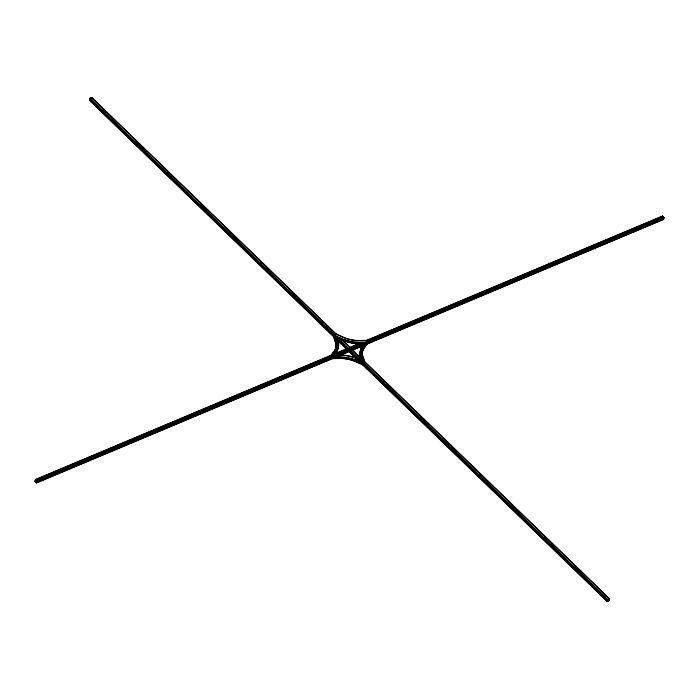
<?xml version="1.0" encoding="UTF-8"?>
<svg xmlns="http://www.w3.org/2000/svg" width="699" height="699" viewBox="0 0 699 699"><rect width="100%" height="100%" fill="white"/><g stroke="black" fill="none" stroke-linecap="round" stroke-linejoin="round"><path stroke-width="1.05" d="M335.048 336.175L335.791 334.035L91.648 97.677L89.953 98.384L89.533 100.018L347.639 349.902L348.251 349.64L90.136 99.765L89.533 100.018M90.136 99.765L348.801 350.33L35.553 481.978L34.95 481.393L347.49 350.068L89.385 100.184L89.865 98.314L91.796 97.502L335.939 333.86M91.648 97.677L90.59 99.677L91.316 99.372L91.796 97.502M34.95 481.393L35.431 479.531L331.038 355.319M35.553 481.978L348.119 350.531L347.621 350.042L35.081 481.375L35.5 479.741L331.108 355.529M35.981 482.249L349.22 350.723L607.929 601.192L607.204 601.498L349.089 351.614L36.549 482.939L35.981 482.249L348.521 350.915L349.019 351.396L36.479 482.729L36.898 481.095L330.828 357.626M36.549 482.939L37.03 481.078L35.431 479.531M334.139 334.786L333.633 336.42L334.323 336.402L336.455 343.069A27.278 17.929 14.5 0 1 335.136 352.287L331.204 357.696L330.426 357.355L334.34 351.973A26.413 17.37 14.5 0 0 335.616 343.043L333.467 336.534L334 334.672M334.323 336.402L333.467 336.534M334.978 335.136L334.559 336.769L343.384 340.736A28.572 18.786 14.5 0 0 357.844 343.733L366.669 343.576L366.503 343.087L357.722 343.244A27.855 18.314 14.5 0 1 343.628 340.317L334.847 336.376L334.471 336.97L335.459 337.407M334.48 355.538L332.479 358.272L331.71 357.932L332.383 358.098L336.359 352.646A28.572 18.786 14.5 0 0 337.731 342.991L335.555 336.385L334.865 336.394L337.372 345.559L336.691 350.313L335.669 352.497M335.398 335.695L335.878 333.834L344.572 337.739A26.413 17.37 14.5 0 0 357.94 340.518L366.634 340.361L662.451 216.061L664.05 217.607L663.569 219.469L350.304 351.108M330.426 357.355L330.915 355.485L334.83 350.112A26.413 17.37 14.5 0 0 336.464 344.301M331.204 357.696L335.171 352.174A27.278 17.929 14.5 0 0 336.481 342.956M331.92 357.652L331.728 357.075L340.911 356.892A28.572 18.786 14.5 0 1 355.372 359.898L363.908 363.76L363.567 364.231C353.939 358.84 342.912 356.429 331.92 357.67L341.025 357.381A27.855 18.314 14.5 0 1 355.127 360.308L363.594 364.118L363.882 363.716M332.243 358.43L341.243 358.264A26.562 17.458 14.5 0 1 354.681 361.06L363.331 364.546L354.926 360.64A27.278 17.929 14.5 0 0 341.121 357.774L332.051 358.054L341.095 357.888A27.278 17.929 14.5 0 1 354.9 360.763M366.634 340.361L366.346 342.807L357.6 342.973A27.278 17.929 14.5 0 1 343.794 340.098L335.083 336.062M348.705 349.561L661.97 217.922L662.451 216.061M358.779 343.663L349.911 347.386L349.43 349.255L91.228 99.302M350.024 349.832L662.6 218.385L662.102 217.905L662.521 216.271L663.919 217.625L663.5 219.259L350.959 350.583M349.815 351.309L607.929 601.192M350.426 350.216L663.001 218.77L663.5 219.259M355.372 359.898L355.791 358.264A28.572 18.786 14.5 0 0 341.33 355.258L339.26 355.302M362.772 363.515L360.902 357.862A27.855 18.314 14.5 0 1 362.248 348.452L365.935 343.314L365.289 343.026L361.619 348.067A28.572 18.786 14.5 0 0 360.238 357.731L362.117 363.419L362.772 363.515L361.951 363.532L360.902 360.361M366.381 342.693L366.634 340.57L662.521 216.271M362.239 343.873L366.669 343.786L366.503 343.087M367.508 342.204L367.089 343.829L366.416 343.663L367.185 344.004L367.665 342.143L664.05 217.607M366.669 343.786L367.15 341.925M362.851 349.911A26.413 17.37 14.5 0 0 362.781 356.036L364.625 361.628L364.144 363.497L363.323 363.506L364.039 363.384L364.459 361.75L362.606 356.149A26.562 17.458 14.5 0 1 362.327 354.576M90.617 99.555L349.299 350.138L662.6 218.385M364.625 361.628L609.615 598.816L609.135 600.686L608.41 600.983L349.701 350.522L663.001 218.77M607.204 601.498L607.684 599.628M608.41 600.983L609.467 598.982L364.459 361.75M335.258 334.769L335.791 334.035L344.493 337.94A26.562 17.458 14.5 0 0 357.932 340.728L366.643 340.596M331.011 355.66L334.926 350.278A26.562 17.458 14.5 0 0 335.904 348.189M331.71 357.932L335.695 352.383A27.855 18.314 14.5 0 0 337.04 342.964L334.865 336.394M334.681 355.45L332.418 357.678L326.835 360.964M363.262 345.656L365.131 343.087L365.9 343.427M365.428 343.218L362.265 347.578A31.944 21.005 14.5 0 0 360.719 358.377L362.423 363.524M362.283 348.329L365.935 343.314M366.442 343.541C363.061 347.447 359.95 352.506 361.462 357.879M367.089 343.829L363.471 348.801A26.562 17.458 14.5 0 0 362.187 357.783L364.144 363.497M367.185 344.013L363.567 348.976A26.413 17.37 14.5 0 0 362.292 357.905M363.331 364.546L362.991 365.027L354.603 361.261A26.413 17.37 14.5 0 0 341.234 358.482L332.243 358.648L332.086 357.94M363.943 345.262L368.696 341.392L371.685 339.897M89.385 100.184L90.11 99.878M346.975 348.618L334.961 353.668L336.944 350.95A28.711 18.873 14.5 0 0 338.325 341.243M335.503 353.685L347.08 348.818M359.478 343.611L349.981 347.604L349.561 349.229L662.102 217.905M349.849 351.195L349.238 351.448L607.352 601.323L607.955 601.07M373.283 341.444L362.501 343.864M325.236 359.417L336.018 356.997M335.371 335.66L344.091 339.6A26.413 17.37 14.5 0 0 357.46 342.379L366.215 342.204M366.477 343.2L357.696 343.366A27.855 18.314 14.5 0 1 343.602 340.43L334.821 336.49L335.66 336.499L335.966 337.416M339.513 355.083L341.339 355.048A28.711 18.873 14.5 0 1 355.87 358.063M336.673 336.901L343.794 340.098M336.752 337.993L338.849 339.015M331.23 357.582L330.592 357.294L334.506 351.912A26.562 17.458 14.5 0 0 335.791 342.929L333.633 336.42M338.596 338.901L329.115 332.27M359.915 361.968L369.404 368.591M661.97 217.922L662.565 218.499M662.967 218.892L663.569 219.469M341.479 339.225L349.911 347.386M352.27 349.675L361.383 358.5M341.593 339.653L349.762 347.552M352.095 349.815L360.902 358.342M350.452 350.103L609.135 600.686M89.865 98.314L99.249 107.41M101.696 109.752L105.514 113.465M112.556 120.289L118.813 126.344M120.473 127.934L125.855 133.168M134.461 141.495L138.376 145.287M139.258 146.117L145.418 152.102M147.873 154.453L151.683 158.166M157.161 163.47L164.981 171.045M166.65 172.636L171.246 177.1M178.289 183.924L184.545 189.979M185.436 190.827L190.801 196.043M200.194 205.13L210.364 214.977M213.614 218.097L217.406 221.801M222.885 227.105L230.714 234.681M232.4 236.288L236.97 240.736M244.012 247.551L250.277 253.615M250.399 253.711L256.533 259.678M259.792 262.807L261.356 264.318M265.926 268.766L276.096 278.613M278.569 280.989L282.352 284.676M287.962 290.085L295.66 297.556M297.355 299.172L302.702 304.371M309.744 311.186L315.223 316.49M316.14 317.355L322.265 323.305M325.533 326.45L327.097 327.962M332.436 333.161L335.267 335.896M367.394 366.975L370.435 369.946M375.913 375.249L383.742 382.834M386.189 385.166L390.007 388.897M397.836 396.473L403.323 401.785M404.197 402.607L409.588 407.849M419.767 417.696L429.16 426.801M432.384 429.894L436.202 433.616M441.689 438.928L448.732 445.752M451.178 448.085L455.783 452.568M463.612 460.152L468.313 464.695M469.186 465.525L475.355 471.519M478.579 474.621L480.143 476.133M485.534 481.375L494.936 490.471M497.373 492.812L501.192 496.535M506.766 501.908L513.721 508.662M515.381 510.244L520.772 515.486M529.388 523.831L533.302 527.614M534.176 528.444L540.344 534.438M543.569 537.54L545.919 539.811M551.31 545.054L559.925 553.39M562.363 555.731L566.181 559.453M573.232 566.277L579.497 572.341M580.371 573.163L585.762 578.405M595.155 587.501L605.334 597.357M367.473 369.404L365.07 366.792L361.663 361.234M331.046 331.457L335.599 337.206M363.323 363.506L361.488 357.766A27.278 17.929 14.5 0 1 362.807 348.539M360.937 357.748L362.807 363.401M338.159 341.357A28.572 18.786 14.5 0 1 336.778 351.012M336.569 344.441A26.562 17.458 14.5 0 1 336.14 347.464M357.512 342.361A26.562 17.458 14.5 0 1 344.074 339.574M357.635 342.851A27.278 17.929 14.5 0 1 343.829 339.985M362.362 351.475A26.562 17.458 14.5 0 1 362.676 349.989M363.078 349.185A26.413 17.37 14.5 0 1 364.057 347.106M360.291 353.554A28.572 18.786 14.5 0 1 362.038 346.442M360.177 353.423A28.711 18.873 14.5 0 1 361.942 346.267"/></g></svg>
